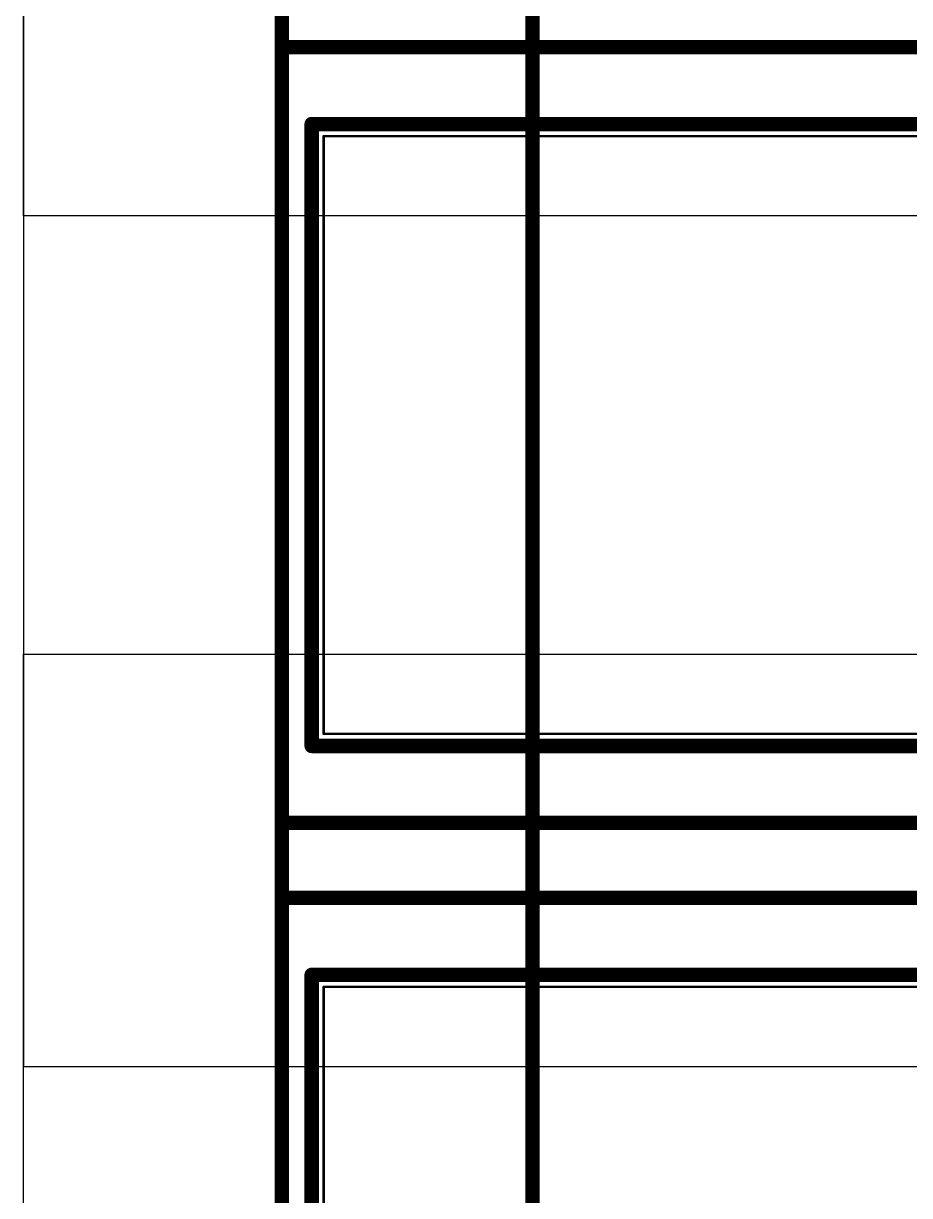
# Model space of a CAD drawing. Header units: inches. Extents: x -1.3 to 11.9, y -6.8 to 4.2.
# Drawn here: x -0.4285 to -0.0596, y 2.2029 to 2.6911 of the extents above; entities that cross this region are included whole.
import ezdxf

# ---------------------------------------------------------------- set-up
doc = ezdxf.new("R2010")
doc.units = ezdxf.units.IN
doc.header["$MEASUREMENT"] = 0
for name, color, linetype in [('AB', 56, 'Continuous'), ('Bottom Overlay', 54, 'Continuous'), ('FAB_DWG_INFO', 1, 'Continuous'), ('Mechanical 13', 56, 'Continuous'), ('POT_INFO', 56, 'Continuous'), ('Top Overlay', 2, 'Continuous')]:
    doc.layers.add(name, color=color, linetype=linetype)

# ---------------------------------------------------------------- blocks, each defined once
blk = doc.blocks.new('CONN_SMA_J_P_H_RA_TH1_SAI_328')
at = {"layer": 'AB'}
for p, q in [((-0.263, 0.586), (0.263, 0.586)), ((0.263, 0.586), (0.263, -0.263))]:
    blk.add_line(p, q, dxfattribs=at)
at = {"layer": 'Mechanical 13'}
for points in [[(-0.1245, 0.461, 0.001, 0.001, 0), (0.1245, 0.461, 0.001, 0.001, 0)], [(0.1245, 0.461, 0.001, 0.001, 0), (0.1245, 0.138, 0.001, 0.001, 0)]]:
    blk.add_lwpolyline(points, format="xyseb", dxfattribs=at)
blk.add_lwpolyline([(0.12425, 0.461, 0.0005, 0.0005, 1), (0.12475, 0.461, 0.0005, 0.0005, 1)], format="xyseb", close=True, dxfattribs=at)
blk.add_lwpolyline([(0.12425, 0.461, 0.0005, 0.0005, 1), (0.12475, 0.461, 0.0005, 0.0005, 1)], format="xyseb", close=True, dxfattribs=at)
at = {"layer": 'POT_INFO'}
for p, q in [((-0.1928, 0.47842), (0.1928, 0.47842)), ((0.1928, 0.47842), (0.1928, -0.15542))]:
    blk.add_line(p, q, dxfattribs=at)
for points in [[(-0.1928, 0.47842, 0.006, 0.006, 0), (0.1928, 0.47842, 0.006, 0.006, 0)], [(0.1928, 0.47842, 0.006, 0.006, 0), (0.1928, -0.15542, 0.006, 0.006, 0)]]:
    blk.add_lwpolyline(points, format="xyseb", dxfattribs=at)
blk.add_lwpolyline([(0.1913, 0.47842, 0.003, 0.003, 1), (0.1943, 0.47842, 0.003, 0.003, 1)], format="xyseb", close=True, dxfattribs=at)
blk.add_lwpolyline([(0.1913, 0.47842, 0.003, 0.003, 1), (0.1943, 0.47842, 0.003, 0.003, 1)], format="xyseb", close=True, dxfattribs=at)
at = {"layer": 'Top Overlay'}
for points in [[(-0.1295, 0.466, 0.006, 0.006, 0), (0.1295, 0.466, 0.006, 0.006, 0)], [(0.1295, 0.466, 0.006, 0.006, 0), (0.1295, 0.14594, 0.006, 0.006, 0)]]:
    blk.add_lwpolyline(points, format="xyseb", dxfattribs=at)
blk.add_lwpolyline([(0.128, 0.466, 0.003, 0.003, 1), (0.131, 0.466, 0.003, 0.003, 1)], format="xyseb", close=True, dxfattribs=at)
blk.add_lwpolyline([(0.128, 0.466, 0.003, 0.003, 1), (0.131, 0.466, 0.003, 0.003, 1)], format="xyseb", close=True, dxfattribs=at)
blk = doc.blocks.new('CONN_SMA_J_P_H_RA_TH1_SAI_330')
at = {"layer": 'AB'}
for p, q in [((-0.263, -0.263), (-0.263, 0.586)), ((-0.263, 0.586), (0.263, 0.586))]:
    blk.add_line(p, q, dxfattribs=at)
at = {"layer": 'POT_INFO'}
for p, q in [((-0.1928, -0.15542), (-0.1928, 0.47842)), ((-0.1928, 0.47842), (0.1928, 0.47842))]:
    blk.add_line(p, q, dxfattribs=at)
for points in [[(-0.1928, 0.47842, 0.006, 0.006, 0), (0.1928, 0.47842, 0.006, 0.006, 0)], [(-0.1928, 0.47842, 0.006, 0.006, 0), (-0.1928, -0.15542, 0.006, 0.006, 0)]]:
    blk.add_lwpolyline(points, format="xyseb", dxfattribs=at)
blk.add_lwpolyline([(-0.1943, 0.47842, 0.003, 0.003, 1), (-0.1913, 0.47842, 0.003, 0.003, 1)], format="xyseb", close=True, dxfattribs=at)
blk.add_lwpolyline([(-0.1943, 0.47842, 0.003, 0.003, 1), (-0.1913, 0.47842, 0.003, 0.003, 1)], format="xyseb", close=True, dxfattribs=at)
blk = doc.blocks.new('CONN_SMA_J_P_H_RA_TH1_SAI_B_332')
at = {"layer": 'AB'}
for p, q in [((0.263, -0.586), (0.263, 0.263)), ((-0.263, -0.586), (0.263, -0.586))]:
    blk.add_line(p, q, dxfattribs=at)
at = {"layer": 'Bottom Overlay'}
for points in [[(-0.1295, -0.466, 0.006, 0.006, 0), (-0.1295, -0.14594, 0.006, 0.006, 0)], [(0.1295, -0.466, 0.006, 0.006, 0), (0.1295, -0.14594, 0.006, 0.006, 0)], [(0.1295, -0.466, 0.006, 0.006, 0), (-0.1295, -0.466, 0.006, 0.006, 0)]]:
    blk.add_lwpolyline(points, format="xyseb", dxfattribs=at)
for points in [[(-0.131, -0.466, 0.003, 0.003, 1), (-0.128, -0.466, 0.003, 0.003, 1)], [(-0.131, -0.466, 0.003, 0.003, 1), (-0.128, -0.466, 0.003, 0.003, 1)], [(0.128, -0.466, 0.003, 0.003, 1), (0.131, -0.466, 0.003, 0.003, 1)], [(0.128, -0.466, 0.003, 0.003, 1), (0.131, -0.466, 0.003, 0.003, 1)]]:
    blk.add_lwpolyline(points, format="xyseb", close=True, dxfattribs=at)
at = {"layer": 'Mechanical 13'}
for points in [[(-0.1245, -0.461, 0.001, 0.001, 0), (-0.1245, -0.138, 0.001, 0.001, 0)], [(0.1245, -0.461, 0.001, 0.001, 0), (0.1245, -0.138, 0.001, 0.001, 0)], [(0.1245, -0.461, 0.001, 0.001, 0), (-0.1245, -0.461, 0.001, 0.001, 0)]]:
    blk.add_lwpolyline(points, format="xyseb", dxfattribs=at)
for points in [[(-0.12475, -0.461, 0.0005, 0.0005, 1), (-0.12425, -0.461, 0.0005, 0.0005, 1)], [(-0.12475, -0.461, 0.0005, 0.0005, 1), (-0.12425, -0.461, 0.0005, 0.0005, 1)], [(0.12425, -0.461, 0.0005, 0.0005, 1), (0.12475, -0.461, 0.0005, 0.0005, 1)], [(0.12425, -0.461, 0.0005, 0.0005, 1), (0.12475, -0.461, 0.0005, 0.0005, 1)]]:
    blk.add_lwpolyline(points, format="xyseb", close=True, dxfattribs=at)
at = {"layer": 'POT_INFO'}
for p, q in [((0.1928, -0.47842), (0.1928, 0.15542)), ((-0.1928, -0.47842), (0.1928, -0.47842))]:
    blk.add_line(p, q, dxfattribs=at)
for points in [[(0.1928, -0.47842, 0.006, 0.006, 0), (0.1928, 0.15542, 0.006, 0.006, 0)], [(0.1928, -0.47842, 0.006, 0.006, 0), (-0.1928, -0.47842, 0.006, 0.006, 0)]]:
    blk.add_lwpolyline(points, format="xyseb", dxfattribs=at)
blk.add_lwpolyline([(0.1913, -0.47842, 0.003, 0.003, 1), (0.1943, -0.47842, 0.003, 0.003, 1)], format="xyseb", close=True, dxfattribs=at)
blk.add_lwpolyline([(0.1913, -0.47842, 0.003, 0.003, 1), (0.1943, -0.47842, 0.003, 0.003, 1)], format="xyseb", close=True, dxfattribs=at)

msp = doc.modelspace()

# ---------------------------------------------------------------- linework, layer by layer
at = {"layer": 'FAB_DWG_INFO'}
msp.add_lwpolyline([(-0.21654, 1.60767, 0.00591, 0.00591, 0), (-0.21654, 2.92985, 0.00591, 0.00591, 0)], format="xyseb", dxfattribs=at)

# ---------------------------------------------------------------- block references
for name, p, rotation in [('CONN_SMA_J_P_H_RA_TH1_SAI_330', (0.15748, 2.87402), 90), ('CONN_SMA_J_P_H_RA_TH1_SAI_B_332', (0.15748, 2.51968), 270), ('CONN_SMA_J_P_H_RA_TH1_SAI_328', (0.15748, 2.16535), 90)]:
    msp.add_blockref(name, p, dxfattribs=dict(rotation=rotation))

doc.saveas('drawing.dxf')
